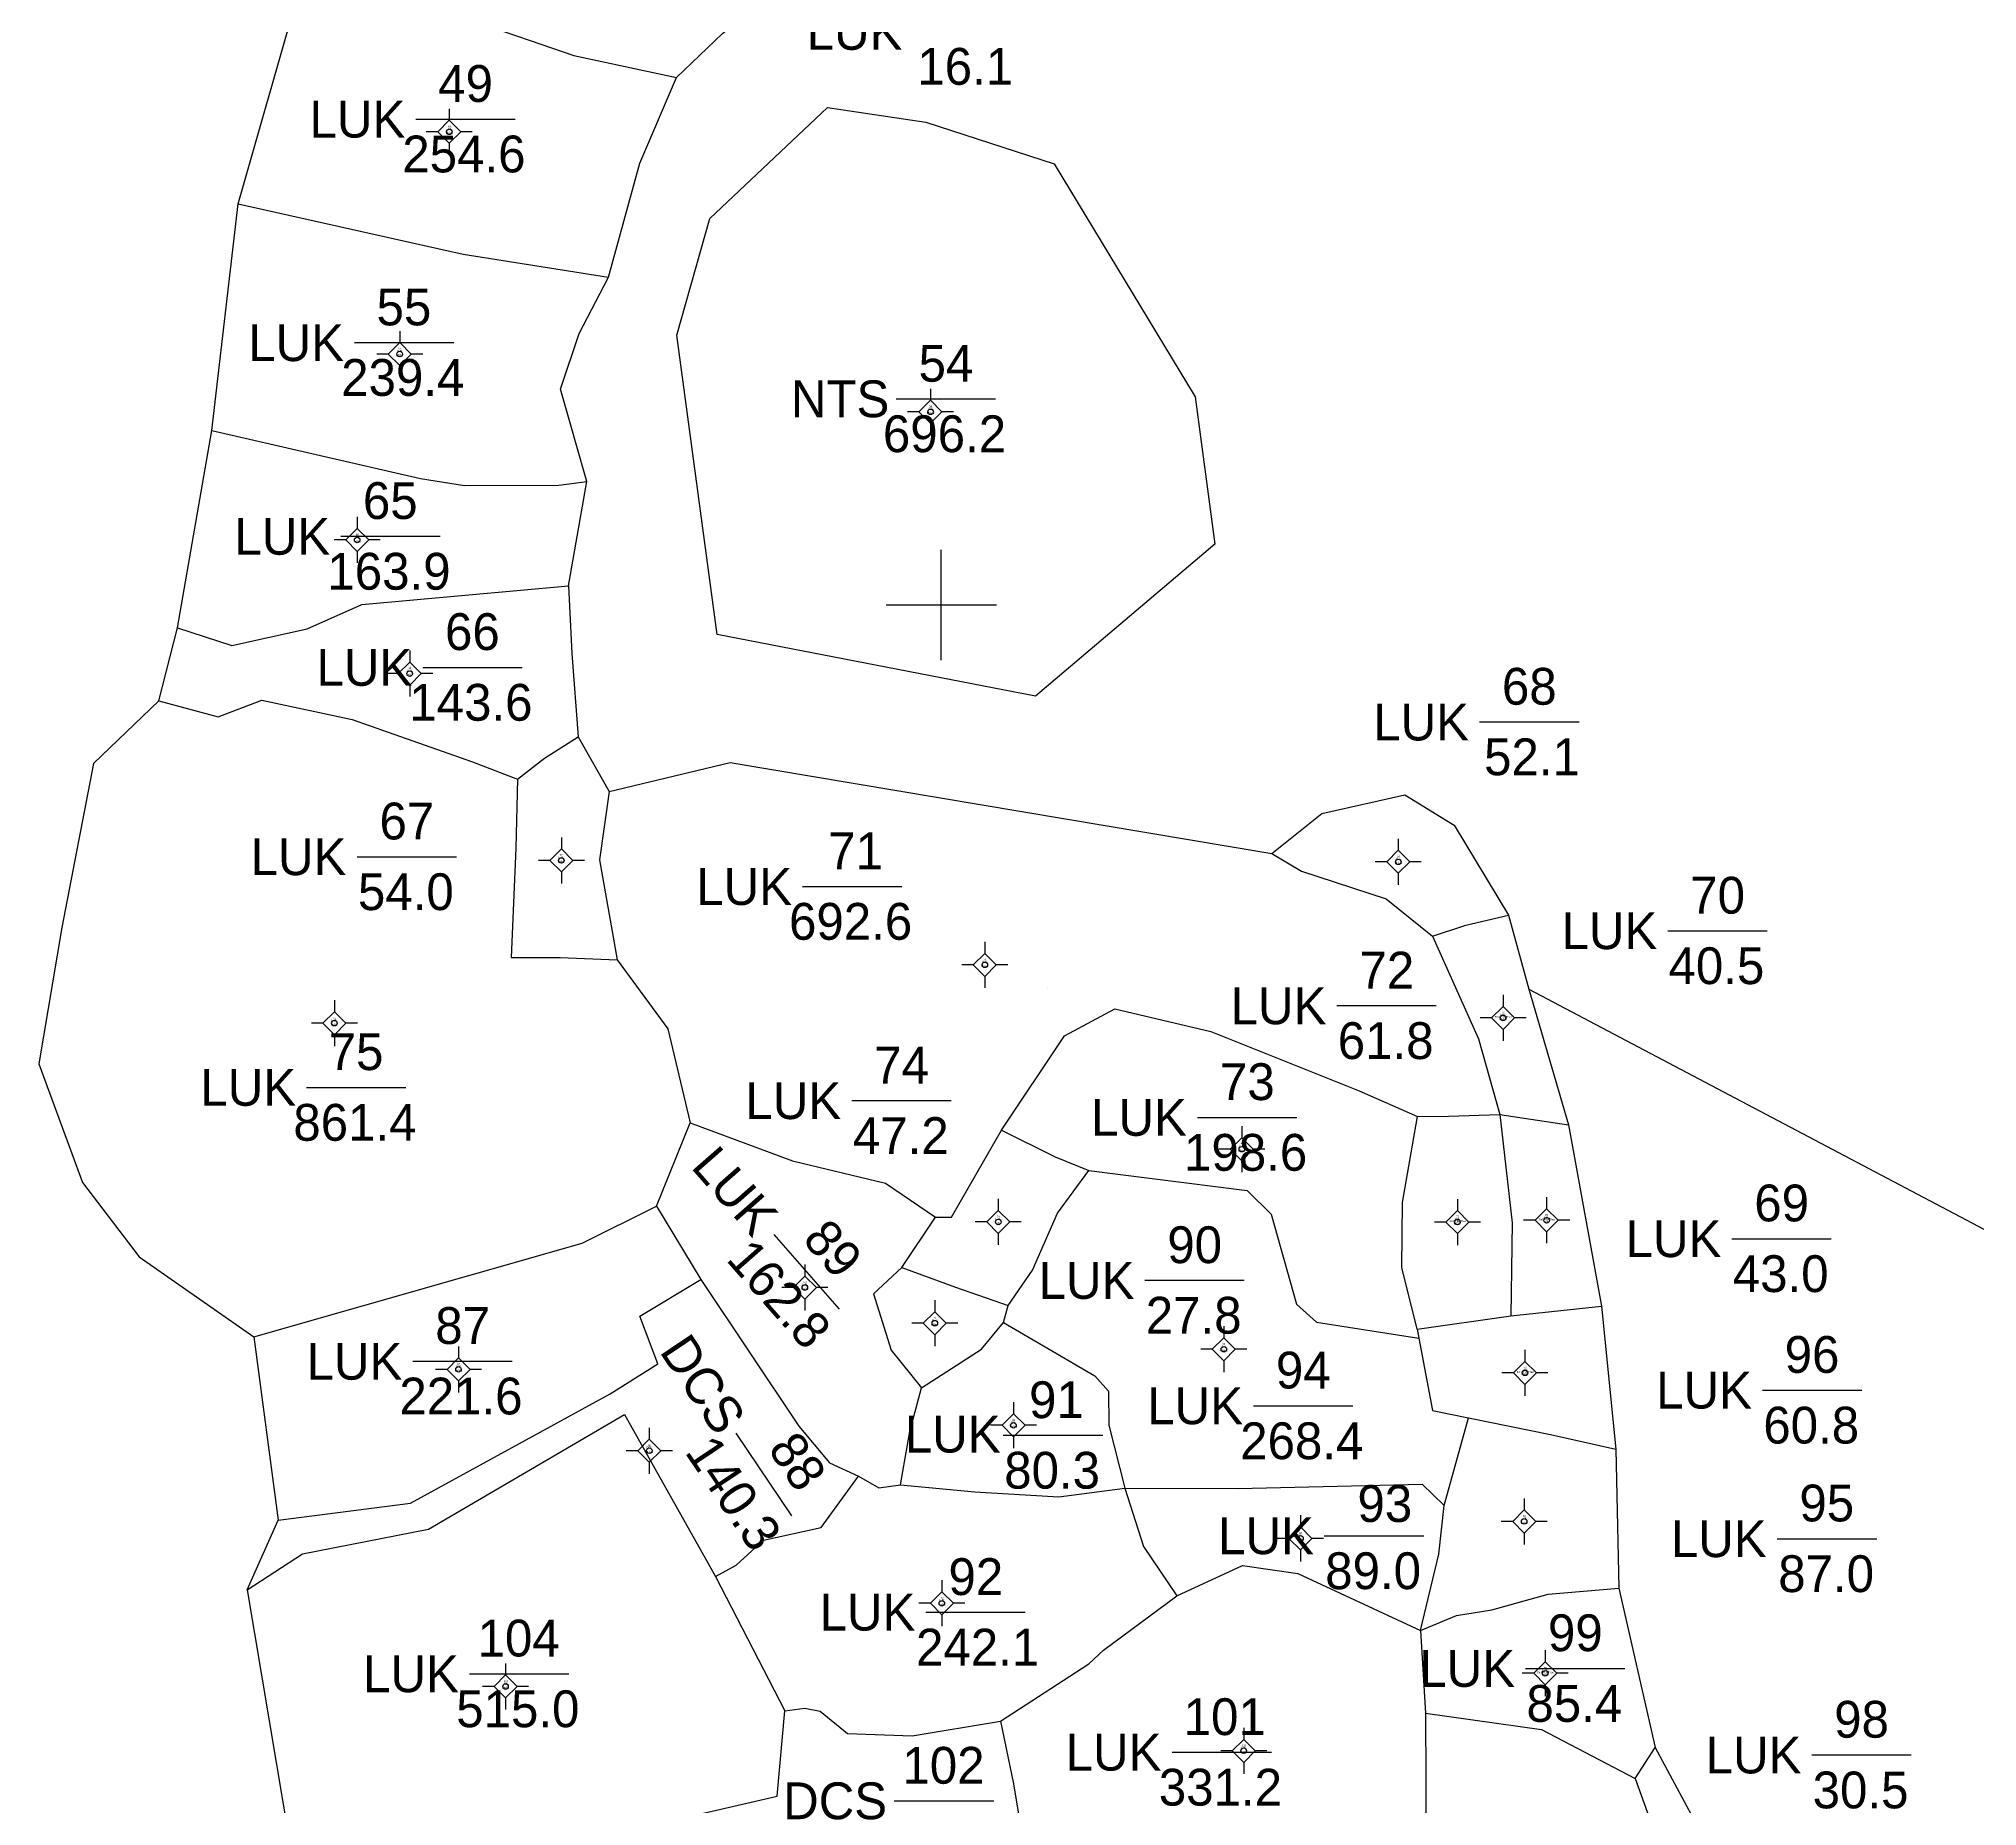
# Model space of a CAD drawing. Extents: x 550890 to 551618, y 1839259 to 1840146.
# Drawn here: x 551351 to 551456.3, y 1839734.7 to 1839830.8 of the extents above; entities that cross this region are included whole.
import ezdxf

# ---------------------------------------------------------------- set-up
doc = ezdxf.new("R2010")
doc.units = 0
for name, color, linetype in [('Level 10', 7, 'Continuous'), ('Level 11', 7, 'Continuous'), ('Level 13', 7, 'Continuous'), ('Level 15', 7, 'Continuous'), ('Level 2', 7, 'Continuous'), ('Level 31', 7, 'Continuous'), ('Level 4', 7, 'Continuous'), ('Level 63', 7, 'Continuous')]:
    doc.layers.add(name, color=color, linetype=linetype)

msp = doc.modelspace()

# ---------------------------------------------------------------- linework, layer by layer
at = {"layer": 'Level 10'}
for p, q in [((551361.81, 1839821.8), (551365.5, 1839834.75)), ((551360.38, 1839809.47), (551361.81, 1839821.8)), ((551358.51, 1839798.75), (551360.38, 1839809.47)), ((551379.74, 1839801.04), (551380.75, 1839806.7)), ((551357.49, 1839794.79), (551358.51, 1839798.75)), ((551380.27, 1839792.84), (551381.96, 1839789.87)), ((551430.82, 1839783.14), (551431.92, 1839779.12)), ((551431.92, 1839779.12), (551434.07, 1839771.75)), ((551384.53, 1839767.33), (551386.36, 1839771.87)), ((551430.34, 1839772.31), (551434.07, 1839771.75)), ((551434.07, 1839771.75), (551435.87, 1839761.91)), ((551384.53, 1839767.33), (551386.93, 1839763.36)), ((551397.85, 1839764), (551399.68, 1839766.73)), ((551403.38, 1839761.02), (551403.63, 1839761.94)), ((551430.94, 1839761.38), (551435.87, 1839761.91)), ((551435.87, 1839761.91), (551436.65, 1839754.13)), ((551425.85, 1839760.65), (551430.94, 1839761.38)), ((551362.65, 1839760.24), (551363.98, 1839750.27)), ((551425.85, 1839760.65), (551425.94, 1839760.16)), ((551427.33, 1839751.07), (551428.64, 1839755.84)), ((551436.65, 1839754.13), (551436.81, 1839746.59)), ((551362.29, 1839746.5), (551363.98, 1839750.27)), ((551387.73, 1839747.22), (551391.5, 1839739.91)), ((551362.29, 1839746.5), (551365.25, 1839728.92)), ((551436.81, 1839746.59), (551438.79, 1839737.93)), ((551426.03, 1839744.28), (551426.31, 1839739.79)), ((551426.31, 1839739.79), (551426.36, 1839727.27)), ((551437.7, 1839736.24), (551438.79, 1839737.93))]:
    msp.add_line(p, q, dxfattribs=at)
for points in [[(551368.76, 1839833.73), (551377.66, 1839830.66), (551380.04, 1839829.86), (551385.62, 1839828.65)], [(551385.62, 1839828.65), (551388.11, 1839831.04), (551391.99, 1839834.12)], [(551381.93, 1839817.81), (551383.63, 1839824.01), (551385.62, 1839828.65)], [(551361.81, 1839821.8), (551374.03, 1839819.05), (551381.93, 1839817.81)], [(551380.75, 1839806.7), (551379.32, 1839811.72), (551380.32, 1839814.74), (551381.93, 1839817.81)], [(551360.38, 1839809.47), (551371.71, 1839806.87), (551374.1, 1839806.49), (551379.23, 1839806.51), (551380.75, 1839806.7)], [(551358.51, 1839798.75), (551361.46, 1839797.8), (551365.56, 1839798.71), (551368.53, 1839800.02), (551379.74, 1839801.04)], [(551379.74, 1839801.04), (551379.93, 1839797.37), (551380.27, 1839792.84)], [(551357.49, 1839794.79), (551353.94, 1839791.38), (551352.23, 1839782.47), (551350.97, 1839775.07), (551353.35, 1839768.63), (551356.43, 1839764.58), (551362.65, 1839760.24)], [(551357.49, 1839794.79), (551360.71, 1839793.93), (551363.08, 1839794.82), (551368, 1839793.78), (551374.53, 1839791.48), (551376.97, 1839790.54)], [(551376.97, 1839790.54), (551378.45, 1839791.67), (551380.27, 1839792.84)], [(551381.96, 1839789.87), (551388.54, 1839791.44), (551417.96, 1839786.49)], [(551376.97, 1839790.54), (551376.89, 1839786.79), (551376.64, 1839780.84), (551379.3, 1839780.84), (551382.4, 1839780.72)], [(551381.96, 1839789.87), (551381.43, 1839786.15), (551382.4, 1839780.72)], [(551417.96, 1839786.49), (551420.67, 1839788.67), (551425.18, 1839789.69), (551427.86, 1839788.04), (551430.82, 1839783.14)], [(551417.96, 1839786.49), (551419.57, 1839785.54), (551424.17, 1839784.03), (551426.68, 1839782.01)], [(551426.68, 1839782.01), (551428.5, 1839782.61), (551430.82, 1839783.14)], [(551426.68, 1839782.01), (551429.19, 1839776.43), (551430.34, 1839772.31)], [(551382.4, 1839780.72), (551385.14, 1839776.97), (551386.36, 1839771.87)], [(551431.92, 1839779.12), (551463.27, 1839762.6), (551473.88, 1839753.73), (551504.76, 1839742.42)], [(551403.27, 1839771.46), (551406.69, 1839776.59), (551409.43, 1839778.06), (551414.65, 1839776.83), (551422.7, 1839773.6), (551425.87, 1839772.2)], [(551386.36, 1839771.87), (551391.92, 1839769.8), (551396.97, 1839768.58), (551399.68, 1839766.73)], [(551399.68, 1839766.73), (551400.56, 1839766.74), (551403.27, 1839771.46)], [(551403.27, 1839771.46), (551406.19, 1839770.01), (551408.01, 1839769.28)], [(551425.85, 1839760.65), (551425.03, 1839764), (551425.06, 1839767.53), (551425.87, 1839772.2)], [(551425.87, 1839772.2), (551427.56, 1839772.22), (551430.34, 1839772.31)], [(551430.34, 1839772.31), (551431.01, 1839766.44), (551430.94, 1839761.38)], [(551403.63, 1839761.94), (551404.95, 1839763.86), (551406.31, 1839766.96), (551408.01, 1839769.28)], [(551408.01, 1839769.28), (551416.61, 1839768.18), (551417.93, 1839766.91), (551419.3, 1839762.02), (551420.39, 1839761.03), (551425.94, 1839760.16)], [(551362.65, 1839760.24), (551380.5, 1839765.32), (551384.53, 1839767.33)], [(551397.85, 1839764), (551396.32, 1839762.58), (551397.28, 1839759.51), (551398.93, 1839757.47)], [(551397.85, 1839764), (551400.78, 1839762.94), (551403.63, 1839761.94)], [(551363.98, 1839750.27), (551371.16, 1839751.2), (551382.01, 1839757.14), (551384.6, 1839758.77), (551383.63, 1839761.36), (551386.93, 1839763.36)], [(551386.93, 1839763.36), (551392.27, 1839755.39), (551393.93, 1839753.39), (551395.5, 1839752.67)], [(551398.93, 1839757.47), (551402.19, 1839759.56), (551403.38, 1839761.02)], [(551403.38, 1839761.02), (551408.35, 1839758.12), (551409.09, 1839757.28), (551409.1, 1839755.43), (551409.98, 1839752.01)], [(551425.94, 1839760.16), (551426.68, 1839756.24), (551428.64, 1839755.84)], [(551397.79, 1839752.19), (551398.29, 1839755.09), (551398.93, 1839757.47)], [(551362.29, 1839746.5), (551365.3, 1839748.44), (551372.14, 1839749.78), (551382.79, 1839756.01), (551387.73, 1839747.22)], [(551428.64, 1839755.84), (551433.1, 1839754.94), (551436.65, 1839754.13)], [(551387.73, 1839747.22), (551388.86, 1839747.84), (551390.34, 1839749.19), (551393.48, 1839749.87), (551395.5, 1839752.67)], [(551395.5, 1839752.67), (551396.61, 1839752.03), (551397.79, 1839752.19)], [(551397.79, 1839752.19), (551401.82, 1839751.82), (551406.38, 1839751.55), (551409.98, 1839752.01)], [(551409.98, 1839752.01), (551416.13, 1839752), (551426.13, 1839752.23), (551427.33, 1839751.07)], [(551409.98, 1839752.01), (551410.98, 1839748.85), (551412.8, 1839746.16)], [(551426.03, 1839744.28), (551427.03, 1839748.43), (551427.33, 1839751.07)], [(551412.8, 1839746.16), (551416.37, 1839747.81), (551419.37, 1839747.38), (551426.03, 1839744.28)], [(551403.22, 1839739.36), (551408.01, 1839742.48), (551408.81, 1839743.22), (551412.8, 1839746.16)], [(551426.03, 1839744.28), (551428, 1839745.1), (551429.91, 1839745.41), (551432.97, 1839746.26), (551436.81, 1839746.59)], [(551366.4, 1839727.55), (551369.34, 1839728.05), (551376.41, 1839731.9), (551391.08, 1839735.29), (551391.5, 1839739.91)], [(551391.5, 1839739.91), (551392.58, 1839740.06), (551393.42, 1839739.9), (551394.9, 1839738.68), (551398.42, 1839738.56), (551403.22, 1839739.36)], [(551426.31, 1839739.79), (551432.61, 1839738.9), (551437.7, 1839736.24)], [(551403.22, 1839739.36), (551403.92, 1839735.95), (551404.69, 1839731.35)], [(551438.79, 1839737.93), (551440.88, 1839734.01), (551444.72, 1839732.43)], [(551437.7, 1839736.24), (551438.67, 1839733.52), (551440.71, 1839728.33)]]:
    msp.add_lwpolyline(points, dxfattribs=at)
at = {"layer": 'Level 11'}
for p, q in [((551373.27, 1839826.33), (551372.65, 1839825.7)), ((551373.27, 1839826.95), (551373.27, 1839826.33)), ((551373.9, 1839825.7), (551373.27, 1839826.33)), ((551372.65, 1839825.7), (551372.02, 1839825.7)), ((551372.65, 1839825.7), (551373.27, 1839825.08)), ((551373.27, 1839825.08), (551373.9, 1839825.7)), ((551373.27, 1839825.08), (551373.27, 1839824.45)), ((551374.52, 1839825.7), (551373.9, 1839825.7)), ((551370.58, 1839814.88), (551370.58, 1839814.26)), ((551369.96, 1839813.63), (551369.33, 1839813.63)), ((551370.58, 1839814.26), (551369.96, 1839813.63)), ((551369.96, 1839813.63), (551370.58, 1839813.01)), ((551371.21, 1839813.63), (551370.58, 1839814.26)), ((551370.58, 1839813.01), (551371.21, 1839813.63)), ((551371.83, 1839813.63), (551371.21, 1839813.63)), ((551370.58, 1839813.01), (551370.58, 1839812.38)), ((551399.42, 1839811.74), (551399.42, 1839811.12)), ((551398.79, 1839810.49), (551398.17, 1839810.49)), ((551399.42, 1839811.12), (551398.79, 1839810.49)), ((551398.79, 1839810.49), (551399.42, 1839809.87)), ((551400.04, 1839810.49), (551399.42, 1839811.12)), ((551399.42, 1839809.87), (551400.04, 1839810.49)), ((551400.67, 1839810.49), (551400.04, 1839810.49)), ((551399.42, 1839809.87), (551399.42, 1839809.24)), ((551368.27, 1839804.15), (551367.65, 1839803.53)), ((551368.27, 1839804.78), (551368.27, 1839804.15)), ((551368.9, 1839803.53), (551368.27, 1839804.15)), ((551367.65, 1839803.53), (551367.02, 1839803.53)), ((551367.65, 1839803.53), (551368.27, 1839802.9)), ((551368.27, 1839802.9), (551368.9, 1839803.53)), ((551368.27, 1839802.9), (551368.27, 1839802.28)), ((551369.52, 1839803.53), (551368.9, 1839803.53)), ((551371.12, 1839796.89), (551370.5, 1839796.27)), ((551371.12, 1839797.52), (551371.12, 1839796.89)), ((551371.75, 1839796.27), (551371.12, 1839796.89)), ((551370.5, 1839796.27), (551369.87, 1839796.27)), ((551370.5, 1839796.27), (551371.12, 1839795.64)), ((551371.12, 1839795.64), (551371.75, 1839796.27)), ((551371.12, 1839795.64), (551371.12, 1839795.02)), ((551372.37, 1839796.27), (551371.75, 1839796.27)), ((551379.36, 1839787.37), (551379.36, 1839786.75)), ((551424.83, 1839787.29), (551424.83, 1839786.67)), ((551378.73, 1839786.12), (551378.11, 1839786.12)), ((551379.36, 1839786.75), (551378.73, 1839786.12)), ((551378.73, 1839786.12), (551379.36, 1839785.5)), ((551379.98, 1839786.12), (551379.36, 1839786.75)), ((551379.36, 1839785.5), (551379.98, 1839786.12)), ((551380.61, 1839786.12), (551379.98, 1839786.12)), ((551424.21, 1839786.04), (551423.58, 1839786.04)), ((551424.83, 1839786.67), (551424.21, 1839786.04)), ((551424.21, 1839786.04), (551424.83, 1839785.42)), ((551425.46, 1839786.04), (551424.83, 1839786.67)), ((551424.83, 1839785.42), (551425.46, 1839786.04)), ((551426.08, 1839786.04), (551425.46, 1839786.04)), ((551379.36, 1839785.5), (551379.36, 1839784.87)), ((551424.83, 1839785.42), (551424.83, 1839784.79)), ((551402.37, 1839781.07), (551401.74, 1839780.45)), ((551402.37, 1839781.7), (551402.37, 1839781.07)), ((551402.99, 1839780.45), (551402.37, 1839781.07)), ((551401.74, 1839780.45), (551401.12, 1839780.45)), ((551401.74, 1839780.45), (551402.37, 1839779.82)), ((551402.37, 1839779.82), (551402.99, 1839780.45)), ((551402.37, 1839779.82), (551402.37, 1839779.2)), ((551403.62, 1839780.45), (551402.99, 1839780.45)), ((551430.52, 1839778.82), (551430.52, 1839778.19)), ((551367.03, 1839777.9), (551366.4, 1839777.28)), ((551367.03, 1839778.53), (551367.03, 1839777.9)), ((551367.65, 1839777.28), (551367.03, 1839777.9)), ((551430.52, 1839778.19), (551429.9, 1839777.57)), ((551431.15, 1839777.57), (551430.52, 1839778.19)), ((551366.4, 1839777.28), (551365.78, 1839777.28)), ((551366.4, 1839777.28), (551367.03, 1839776.65)), ((551367.03, 1839776.65), (551367.65, 1839777.28)), ((551367.03, 1839776.65), (551367.03, 1839776.03)), ((551368.28, 1839777.28), (551367.65, 1839777.28)), ((551429.9, 1839777.57), (551429.27, 1839777.57)), ((551429.9, 1839777.57), (551430.52, 1839776.94)), ((551430.52, 1839776.94), (551431.15, 1839777.57)), ((551430.52, 1839776.94), (551430.52, 1839776.32)), ((551431.77, 1839777.57), (551431.15, 1839777.57)), ((551416.33, 1839771.68), (551416.33, 1839771.05)), ((551415.7, 1839770.43), (551415.08, 1839770.43)), ((551416.33, 1839771.05), (551415.7, 1839770.43)), ((551415.7, 1839770.43), (551416.33, 1839769.8)), ((551416.95, 1839770.43), (551416.33, 1839771.05)), ((551416.33, 1839769.8), (551416.95, 1839770.43)), ((551417.58, 1839770.43), (551416.95, 1839770.43)), ((551416.33, 1839769.8), (551416.33, 1839769.18)), ((551403.1, 1839767.1), (551402.47, 1839766.48)), ((551403.1, 1839767.73), (551403.1, 1839767.1)), ((551403.72, 1839766.48), (551403.1, 1839767.1)), ((551428.04, 1839767.1), (551427.42, 1839766.47)), ((551428.04, 1839767.72), (551428.04, 1839767.1)), ((551428.67, 1839766.47), (551428.04, 1839767.1)), ((551432.89, 1839767.19), (551432.26, 1839766.57)), ((551432.89, 1839767.82), (551432.89, 1839767.19)), ((551433.51, 1839766.57), (551432.89, 1839767.19)), ((551402.47, 1839766.48), (551401.85, 1839766.48)), ((551402.47, 1839766.48), (551403.1, 1839765.85)), ((551403.1, 1839765.85), (551403.72, 1839766.48)), ((551404.35, 1839766.48), (551403.72, 1839766.48)), ((551427.42, 1839766.47), (551426.79, 1839766.47)), ((551427.42, 1839766.47), (551428.04, 1839765.85)), ((551428.04, 1839765.85), (551428.67, 1839766.47)), ((551429.29, 1839766.47), (551428.67, 1839766.47)), ((551432.26, 1839766.57), (551431.64, 1839766.57)), ((551432.26, 1839766.57), (551432.89, 1839765.94)), ((551432.89, 1839765.94), (551433.51, 1839766.57)), ((551434.14, 1839766.57), (551433.51, 1839766.57)), ((551403.1, 1839765.85), (551403.1, 1839765.23)), ((551428.04, 1839765.85), (551428.04, 1839765.22)), ((551432.89, 1839765.94), (551432.89, 1839765.32)), ((551392.59, 1839764.17), (551392.59, 1839763.54)), ((551391.97, 1839762.92), (551391.34, 1839762.92)), ((551392.59, 1839763.54), (551391.97, 1839762.92)), ((551391.97, 1839762.92), (551392.59, 1839762.29)), ((551393.22, 1839762.92), (551392.59, 1839763.54)), ((551392.59, 1839762.29), (551393.22, 1839762.92)), ((551393.84, 1839762.92), (551393.22, 1839762.92)), ((551392.59, 1839762.29), (551392.59, 1839761.67)), ((551399.65, 1839762.23), (551399.65, 1839761.6)), ((551399.02, 1839760.98), (551398.4, 1839760.98)), ((551399.65, 1839761.6), (551399.02, 1839760.98)), ((551399.02, 1839760.98), (551399.65, 1839760.35)), ((551400.27, 1839760.98), (551399.65, 1839761.6)), ((551399.65, 1839760.35), (551400.27, 1839760.98)), ((551400.9, 1839760.98), (551400.27, 1839760.98)), ((551415.35, 1839760.81), (551415.35, 1839760.19)), ((551373.77, 1839759.72), (551373.77, 1839759.09)), ((551399.65, 1839760.35), (551399.65, 1839759.73)), ((551415.35, 1839760.19), (551414.72, 1839759.56)), ((551415.97, 1839759.56), (551415.35, 1839760.19)), ((551373.77, 1839759.09), (551373.15, 1839758.47)), ((551374.4, 1839758.47), (551373.77, 1839759.09)), ((551414.72, 1839759.56), (551414.1, 1839759.56)), ((551414.72, 1839759.56), (551415.35, 1839758.94)), ((551415.35, 1839758.94), (551415.97, 1839759.56)), ((551415.35, 1839758.94), (551415.35, 1839758.31)), ((551416.6, 1839759.56), (551415.97, 1839759.56)), ((551431.71, 1839758.9), (551431.09, 1839758.28)), ((551431.71, 1839759.53), (551431.71, 1839758.9)), ((551432.34, 1839758.28), (551431.71, 1839758.9)), ((551373.15, 1839758.47), (551372.52, 1839758.47)), ((551373.15, 1839758.47), (551373.77, 1839757.84)), ((551373.77, 1839757.84), (551374.4, 1839758.47)), ((551373.77, 1839757.84), (551373.77, 1839757.22)), ((551375.02, 1839758.47), (551374.4, 1839758.47)), ((551431.09, 1839758.28), (551430.46, 1839758.28)), ((551431.09, 1839758.28), (551431.71, 1839757.65)), ((551431.71, 1839757.65), (551432.34, 1839758.28)), ((551431.71, 1839757.65), (551431.71, 1839757.03)), ((551432.96, 1839758.28), (551432.34, 1839758.28)), ((551403.92, 1839756.68), (551403.92, 1839756.05)), ((551403.92, 1839756.05), (551403.3, 1839755.43)), ((551404.55, 1839755.43), (551403.92, 1839756.05)), ((551384.14, 1839754.67), (551383.52, 1839754.05)), ((551384.14, 1839755.3), (551384.14, 1839754.67)), ((551384.77, 1839754.05), (551384.14, 1839754.67)), ((551403.3, 1839755.43), (551402.67, 1839755.43)), ((551403.3, 1839755.43), (551403.92, 1839754.8)), ((551403.92, 1839754.8), (551404.55, 1839755.43)), ((551403.92, 1839754.8), (551403.92, 1839754.18)), ((551405.17, 1839755.43), (551404.55, 1839755.43)), ((551383.52, 1839754.05), (551382.89, 1839754.05)), ((551383.52, 1839754.05), (551384.14, 1839753.42)), ((551384.14, 1839753.42), (551384.77, 1839754.05)), ((551384.14, 1839753.42), (551384.14, 1839752.8)), ((551385.39, 1839754.05), (551384.77, 1839754.05)), ((551431.67, 1839751.46), (551431.67, 1839750.83)), ((551419.52, 1839750.54), (551419.52, 1839749.91)), ((551431.67, 1839750.83), (551431.05, 1839750.21)), ((551432.3, 1839750.21), (551431.67, 1839750.83)), ((551418.89, 1839749.29), (551418.27, 1839749.29)), ((551419.52, 1839749.91), (551418.89, 1839749.29)), ((551418.89, 1839749.29), (551419.52, 1839748.66)), ((551420.14, 1839749.29), (551419.52, 1839749.91)), ((551419.52, 1839748.66), (551420.14, 1839749.29)), ((551420.77, 1839749.29), (551420.14, 1839749.29)), ((551431.05, 1839750.21), (551430.42, 1839750.21)), ((551431.05, 1839750.21), (551431.67, 1839749.58)), ((551431.67, 1839749.58), (551432.3, 1839750.21)), ((551431.67, 1839749.58), (551431.67, 1839748.96)), ((551432.92, 1839750.21), (551432.3, 1839750.21)), ((551419.52, 1839748.66), (551419.52, 1839748.04)), ((551400.03, 1839746.39), (551399.41, 1839745.76)), ((551400.03, 1839747.01), (551400.03, 1839746.39)), ((551400.66, 1839745.76), (551400.03, 1839746.39)), ((551399.41, 1839745.76), (551398.78, 1839745.76)), ((551399.41, 1839745.76), (551400.03, 1839745.14)), ((551400.03, 1839745.14), (551400.66, 1839745.76)), ((551400.03, 1839745.14), (551400.03, 1839744.51)), ((551401.28, 1839745.76), (551400.66, 1839745.76)), ((551432.81, 1839743.21), (551432.81, 1839742.58)), ((551376.33, 1839741.87), (551375.71, 1839741.24)), ((551376.33, 1839742.49), (551376.33, 1839741.87)), ((551376.96, 1839741.24), (551376.33, 1839741.87)), ((551432.19, 1839741.96), (551431.56, 1839741.96)), ((551432.81, 1839742.58), (551432.19, 1839741.96)), ((551432.19, 1839741.96), (551432.81, 1839741.33)), ((551433.44, 1839741.96), (551432.81, 1839742.58)), ((551432.81, 1839741.33), (551433.44, 1839741.96)), ((551434.06, 1839741.96), (551433.44, 1839741.96)), ((551375.71, 1839741.24), (551375.08, 1839741.24)), ((551375.71, 1839741.24), (551376.33, 1839740.62)), ((551376.33, 1839740.62), (551376.96, 1839741.24)), ((551377.58, 1839741.24), (551376.96, 1839741.24)), ((551432.81, 1839741.33), (551432.81, 1839740.71)), ((551376.33, 1839740.62), (551376.33, 1839739.99)), ((551416.43, 1839739), (551416.43, 1839738.37)), ((551415.8, 1839737.75), (551415.18, 1839737.75)), ((551416.43, 1839738.37), (551415.8, 1839737.75)), ((551415.8, 1839737.75), (551416.43, 1839737.12)), ((551417.05, 1839737.75), (551416.43, 1839738.37)), ((551416.43, 1839737.12), (551417.05, 1839737.75)), ((551417.68, 1839737.75), (551417.05, 1839737.75)), ((551416.43, 1839737.12), (551416.43, 1839736.5))]:
    msp.add_line(p, q, dxfattribs=at)
for centre in [(551373.27, 1839825.7), (551370.58, 1839813.63), (551399.42, 1839810.49), (551368.27, 1839803.53), (551371.12, 1839796.27), (551379.36, 1839786.12), (551424.83, 1839786.04), (551402.37, 1839780.45), (551430.52, 1839777.57), (551367.03, 1839777.28), (551416.33, 1839770.43), (551403.1, 1839766.48), (551428.04, 1839766.47), (551432.89, 1839766.57), (551392.59, 1839762.92), (551399.65, 1839760.98), (551415.35, 1839759.56), (551373.77, 1839758.47), (551431.71, 1839758.28), (551403.92, 1839755.43), (551384.14, 1839754.05), (551431.67, 1839750.21), (551419.52, 1839749.29), (551400.03, 1839745.76), (551432.81, 1839741.96), (551376.33, 1839741.24), (551416.43, 1839737.75)]:
    msp.add_circle(centre, 0.15, dxfattribs=at)
at = {"layer": 'Level 13'}
for p, q in [((551371.45, 1839826.4), (551376.85, 1839826.4)), ((551373.86, 1839826.33), (551373.86, 1839826.33)), ((551368.12, 1839814.26), (551373.52, 1839814.26)), ((551370.53, 1839814.19), (551370.53, 1839814.19)), ((551397.55, 1839811.2), (551402.95, 1839811.2)), ((551399.96, 1839811.14), (551399.96, 1839811.14)), ((551367.38, 1839803.73), (551372.78, 1839803.73)), ((551369.79, 1839803.67), (551369.79, 1839803.67)), ((551371.83, 1839796.61), (551377.23, 1839796.61)), ((551368.9, 1839795.82), (551368.9, 1839795.82)), ((551429.25, 1839793.65), (551434.65, 1839793.65)), ((551368.26, 1839786.32), (551373.66, 1839786.32)), ((551379.21, 1839786.82), (551379.21, 1839786.82)), ((551424.09, 1839785.87), (551424.09, 1839785.87)), ((551392.46, 1839784.71), (551397.86, 1839784.71)), ((551439.47, 1839782.3), (551444.87, 1839782.3)), ((551405.75, 1839779.16), (551405.75, 1839779.16)), ((551368.03, 1839777.64), (551368.03, 1839777.64)), ((551421.49, 1839778.23), (551426.89, 1839778.23)), ((551430.56, 1839777.48), (551430.56, 1839777.48)), ((551365.52, 1839773.79), (551370.92, 1839773.79)), ((551395.14, 1839773.07), (551400.54, 1839773.07)), ((551413.92, 1839772.16), (551419.32, 1839772.16)), ((551417.12, 1839769.17), (551417.12, 1839769.17)), ((551402.94, 1839766.73), (551402.94, 1839766.73)), ((551428.03, 1839766.52), (551428.03, 1839766.52)), ((551432.96, 1839766.88), (551432.96, 1839766.88)), ((551390.9, 1839765.79), (551394.46, 1839761.74)), ((551442.95, 1839765.57), (551448.35, 1839765.57)), ((551411.06, 1839763.31), (551416.46, 1839763.31)), ((551392.17, 1839762.01), (551392.17, 1839762.01)), ((551400.03, 1839760.76), (551400.03, 1839760.76)), ((551415.1, 1839760.23), (551415.1, 1839760.23)), ((551371.29, 1839758.92), (551376.69, 1839758.92)), ((551373.7, 1839758.85), (551373.7, 1839758.85)), ((551431.3, 1839758.04), (551431.3, 1839758.04)), ((551444.61, 1839757.34), (551450.01, 1839757.34)), ((551403.86, 1839756.31), (551403.86, 1839756.31)), ((551416.96, 1839756.49), (551422.36, 1839756.49)), ((551387.99, 1839754.98), (551387.99, 1839754.98)), ((551388.84, 1839755), (551391.86, 1839750.51)), ((551403.37, 1839754.89), (551408.77, 1839754.89)), ((551420.81, 1839749.43), (551426.21, 1839749.43)), ((551431.98, 1839750.1), (551431.98, 1839750.1)), ((551445.42, 1839749.27), (551450.82, 1839749.27)), ((551419.18, 1839748.28), (551419.18, 1839748.28)), ((551399.16, 1839745.28), (551404.56, 1839745.28)), ((551400.33, 1839745.66), (551400.33, 1839745.66)), ((551374.37, 1839741.93), (551379.77, 1839741.93)), ((551376.78, 1839741.87), (551376.78, 1839741.87)), ((551431.74, 1839742.22), (551437.14, 1839742.22)), ((551432.1, 1839741.45), (551432.1, 1839741.45)), ((551412.54, 1839737.67), (551417.94, 1839737.67)), ((551414.95, 1839737.6), (551414.95, 1839737.6)), ((551447.3, 1839737.52), (551452.7, 1839737.52)), ((551397.45, 1839735.03), (551402.85, 1839735.03))]:
    msp.add_line(p, q, dxfattribs=at)
at = {"layer": 'Level 31'}
msp.add_lwpolyline([(551414.87, 1839803.31), (551405.12, 1839795.05), (551387.82, 1839798.39), (551385.63, 1839814.65), (551387.42, 1839821), (551393.82, 1839827.02), (551399.17, 1839826.23), (551406.13, 1839823.96), (551413.8, 1839811.3), (551414.87, 1839803.31)], dxfattribs=at)
at = {"layer": 'Level 63'}
for points in [[(551400, 1839797), (551400, 1839803)], [(551397, 1839800), (551403, 1839800)]]:
    msp.add_lwpolyline(points, dxfattribs=at)

# ---------------------------------------------------------------- texts
at = {"layer": 'Level 13'}
for s, p in [('49', (551372.67, 1839827.33)), ('55', (551369.32, 1839815.19)), ('54', (551398.77, 1839812.13)), ('65', (551368.58, 1839804.67)), ('66', (551373.04, 1839797.55)), ('68', (551430.46, 1839794.58)), ('67', (551369.48, 1839787.26)), ('71', (551393.86, 1839785.64)), ('70', (551440.69, 1839783.23)), ('72', (551422.72, 1839779.16)), ('75', (551366.72, 1839774.73)), ('74', (551396.36, 1839774)), ('73', (551415.14, 1839773.1)), ('69', (551444.17, 1839766.51)), ('90', (551412.28, 1839764.24)), ('87', (551372.51, 1839759.85)), ('96', (551445.82, 1839758.28)), ('94', (551418.18, 1839757.43)), ('91', (551404.77, 1839755.82)), ('93', (551422.61, 1839750.18)), ('95', (551446.62, 1839750.21)), ('92', (551400.39, 1839746.21)), ('99', (551432.96, 1839743.16)), ('104', (551374.81, 1839742.87)), ('101', (551413.17, 1839738.6)), ('98', (551448.51, 1839738.46)), ('102', (551397.89, 1839735.96))]:
    msp.add_text(s, height=2, dxfattribs=at).set_placement(p)
for s, height, rotation, p in [('89', 1.99, 311.2985, (551392.4, 1839765.49)), ('88', 2, 303.9065, (551390.54, 1839754.15))]:
    msp.add_text(s, height=height, rotation=rotation, dxfattribs=at).set_placement(p)
at = {"layer": 'Level 15'}
for s, p in [('49', (551373.2, 1839825.95)), ('Khối 2', (551373.08, 1839825.59)), ('LUK', (551373.13, 1839825.83)), ('.', (551373.26, 1839825.71)), ('Khối 2', (551370.39, 1839813.52)), ('LUK', (551370.44, 1839813.76)), ('55', (551370.51, 1839813.88)), ('.', (551370.57, 1839813.64)), ('Khối 2', (551399.22, 1839810.38)), ('BCS', (551399.28, 1839810.62)), ('54', (551399.34, 1839810.74)), ('.', (551399.4, 1839810.5)), ('Khối 2', (551368.08, 1839803.41)), ('LUK', (551368.13, 1839803.65)), ('65', (551368.2, 1839803.77)), ('.', (551368.26, 1839803.53)), ('66', (551371.05, 1839796.51)), ('Khối 2', (551370.93, 1839796.15)), ('LUK', (551370.98, 1839796.39)), ('.', (551371.11, 1839796.27)), ('Khối 2', (551379.16, 1839786.01)), ('LUK', (551379.21, 1839786.25)), ('67', (551379.27, 1839786.37)), ('.', (551379.34, 1839786.13)), ('Khối 2', (551424.64, 1839785.93)), ('LUK', (551424.69, 1839786.17)), ('68', (551424.76, 1839786.29)), ('.', (551424.82, 1839786.05)), ('71', (551402.3, 1839780.69)), ('Khối 2', (551402.17, 1839780.33)), ('LUK', (551402.22, 1839780.57)), ('.', (551402.35, 1839780.45)), ('75', (551366.95, 1839777.52)), ('Đinh Thế Thao', (551430.08, 1839777.57)), ('LUK', (551430.38, 1839777.69)), ('70', (551430.45, 1839777.81)), ('Khối 2', (551366.83, 1839777.16)), ('LUK', (551366.88, 1839777.4)), ('.', (551367.01, 1839777.28)), ('Khối 2', (551430.33, 1839777.45)), ('Khối 2', (551416.13, 1839770.31)), ('LUK', (551416.18, 1839770.55)), ('73', (551416.25, 1839770.67)), ('.', (551416.31, 1839770.43)), ('Khối 2', (551402.9, 1839766.36)), ('LUK', (551402.95, 1839766.6)), ('74', (551403.02, 1839766.72)), ('.', (551403.08, 1839766.48)), ('Đinh Thế Thao', (551427.6, 1839766.48)), ('Khối 2', (551427.85, 1839766.36)), ('LUK', (551427.9, 1839766.6)), ('72', (551427.98, 1839766.72)), ('Đinh Thế Thao', (551432.44, 1839766.57)), ('Khối 2', (551432.69, 1839766.45)), ('LUK', (551432.74, 1839766.69)), ('69', (551432.81, 1839766.81)), ('Khối 2', (551392.4, 1839762.8)), ('LUK', (551392.45, 1839763.04)), ('89', (551392.52, 1839763.16)), ('.', (551392.58, 1839762.92)), ('Khối 2', (551399.45, 1839760.86)), ('LUK', (551399.5, 1839761.1)), ('90', (551399.57, 1839761.22)), ('.', (551399.63, 1839760.98)), ('LUK', (551415.2, 1839759.69)), ('94', (551415.27, 1839759.81)), ('LUK', (551373.63, 1839758.59)), ('87', (551373.69, 1839758.71)), ('Khối 2', (551415.15, 1839759.45)), ('.', (551415.33, 1839759.57)), ('Khối 2', (551373.58, 1839758.35)), ('.', (551373.76, 1839758.47)), ('Đinh Thế Thao', (551431.27, 1839758.28)), ('Khối 2', (551431.52, 1839758.16)), ('LUK', (551431.57, 1839758.4)), ('96', (551431.64, 1839758.52)), ('LUK', (551403.78, 1839755.55)), ('91', (551403.86, 1839755.67)), ('Khối 2', (551403.73, 1839755.31)), ('.', (551403.91, 1839755.43)), ('Khối 2', (551383.95, 1839753.93)), ('DCS', (551383.99, 1839754.17)), ('88', (551384.07, 1839754.29)), ('.', (551384.13, 1839754.05)), ('LUK', (551431.53, 1839750.33)), ('95', (551431.6, 1839750.45)), ('.', (551431.66, 1839750.21)), ('Khối 2', (551419.32, 1839749.17)), ('LUK', (551419.37, 1839749.41)), ('93', (551419.44, 1839749.53)), ('.', (551419.5, 1839749.29)), ('Khối 2', (551431.48, 1839750.09)), ('92', (551399.97, 1839746.01)), ('Khối 2', (551399.84, 1839745.65)), ('LUK', (551399.89, 1839745.89)), ('.', (551400.02, 1839745.77)), ('Đinh Thế Thao', (551432.37, 1839741.96)), ('Khối 2', (551432.62, 1839741.84)), ('LUK', (551432.67, 1839742.08)), ('99', (551432.74, 1839742.2)), ('Khối 2', (551376.14, 1839741.13)), ('LUK', (551376.19, 1839741.37)), ('104', (551376.23, 1839741.49)), ('.', (551376.32, 1839741.25)), ('Khối 2', (551416.23, 1839737.63)), ('LUK', (551416.28, 1839737.87)), ('101', (551416.32, 1839737.99)), ('.', (551416.41, 1839737.75))]:
    msp.add_text(s, height=0.1, dxfattribs=at).set_placement(p)
at = {"layer": 'Level 2'}
for s, p in [('LUK', (551392.69, 1839830.16)), ('LUK', (551365.68, 1839825.39)), ('LUK', (551362.35, 1839813.25)), ('NTS', (551391.83, 1839810.2)), ('LUK', (551361.6, 1839802.73)), ('LUK', (551366.06, 1839795.61)), ('LUK', (551423.47, 1839792.64)), ('LUK', (551362.48, 1839785.32)), ('LUK', (551386.69, 1839783.7)), ('LUK', (551433.7, 1839781.3)), ('LUK', (551415.72, 1839777.22)), ('LUK', (551359.75, 1839772.79)), ('LUK', (551389.36, 1839772.07)), ('LUK', (551408.14, 1839771.16)), ('LUK', (551437.18, 1839764.57)), ('LUK', (551405.29, 1839762.3)), ('LUK', (551365.52, 1839757.91)), ('LUK', (551438.84, 1839756.34)), ('LUK', (551411.19, 1839755.49)), ('LUK', (551398.02, 1839753.95)), ('LUK', (551415.04, 1839748.43)), ('LUK', (551439.64, 1839748.27)), ('LUK', (551393.39, 1839744.28)), ('LUK', (551368.59, 1839740.93)), ('LUK', (551425.97, 1839741.22)), ('LUK', (551406.76, 1839736.67)), ('LUK', (551441.53, 1839736.52)), ('DCS', (551391.41, 1839734.03))]:
    msp.add_text(s, height=2, dxfattribs=at).set_placement(p)
for s, height, rotation, p in [('LUK', 1.99, 311.2985, (551386.35, 1839769.45)), ('DCS', 2, 303.9065, (551384.65, 1839759.45))]:
    msp.add_text(s, height=height, rotation=rotation, dxfattribs=at).set_placement(p)
at = {"layer": 'Level 4'}
for s, p in [('16.1', (551398.7, 1839828.26)), ('254.6', (551370.72, 1839823.5)), ('239.4', (551367.4, 1839811.36)), ('696.2', (551396.83, 1839808.3)), ('163.9', (551366.65, 1839800.83)), ('143.6', (551371.1, 1839793.71)), ('52.1', (551429.49, 1839790.75)), ('54.0', (551368.31, 1839783.42)), ('692.6', (551391.73, 1839781.81)), ('40.5', (551439.51, 1839779.4)), ('61.8', (551421.54, 1839775.33)), ('861.4', (551364.8, 1839770.89)), ('47.2', (551395.2, 1839770.17)), ('198.6', (551413.19, 1839769.26)), ('43.0', (551443, 1839762.67)), ('27.8', (551411.11, 1839760.41)), ('221.6', (551370.56, 1839756.02)), ('268.4', (551416.24, 1839753.59)), ('60.8', (551444.66, 1839754.44)), ('80.3', (551403.42, 1839751.99)), ('89.0', (551420.86, 1839746.53)), ('87.0', (551445.47, 1839746.37)), ('242.1', (551398.63, 1839742.38)), ('515.0', (551373.65, 1839739.03)), ('85.4', (551431.79, 1839739.32)), ('331.2', (551411.82, 1839734.77)), ('30.5', (551447.34, 1839734.62))]:
    msp.add_text(s, height=2, dxfattribs=at).set_placement(p)
for s, height, rotation, p in [('162.8', 1.99, 311.2985, (551388.26, 1839764.42)), ('140.3', 2, 303.9065, (551386.03, 1839753.98))]:
    msp.add_text(s, height=height, rotation=rotation, dxfattribs=at).set_placement(p)

doc.saveas('drawing.dxf')
